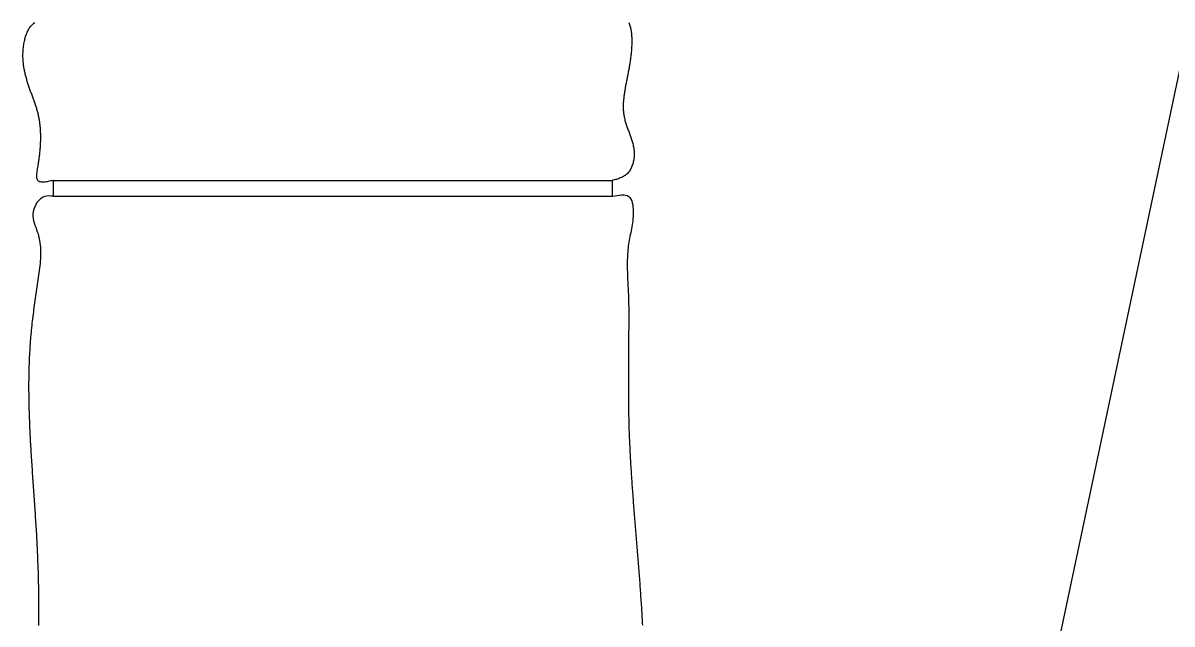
# Model space of a CAD drawing. Extents: x 443 to 1217, y -1921 to -677.
# Drawn here: x 471.15 to 494.58, y -1008.64 to -996.38 of the extents above; entities that cross this region are included whole.
import ezdxf

# ---------------------------------------------------------------- set-up
doc = ezdxf.new("R2010")
doc.units = 0
doc.header["$MEASUREMENT"] = 0
doc.layers.get('0').update_dxf_attribs({"linetype": 'CONTINUOUS'})
doc.layers.add('3', color=8, linetype='CONTINUOUS')

msp = doc.modelspace()

# ---------------------------------------------------------------- linework, layer by layer
at = {"color": 7, "linetype": 'Continuous'}
msp.add_line((491.802, -1011.194), (495.63, -993.118), dxfattribs=at)
at = {"layer": '3', "color": 3}
for p, q in [((471.227, -996.587), (471.236, -996.567)), ((471.236, -996.567), (471.246, -996.545)), ((471.246, -996.545), (471.256, -996.525)), ((471.256, -996.525), (471.267, -996.505)), ((471.267, -996.505), (471.278, -996.487)), ((471.278, -996.487), (471.29, -996.468)), ((471.29, -996.468), (471.302, -996.452)), ((471.302, -996.452), (471.315, -996.436)), ((471.315, -996.436), (471.329, -996.42)), ((471.329, -996.42), (471.343, -996.406)), ((471.343, -996.406), (471.358, -996.393)), ((471.358, -996.393), (471.374, -996.381)), ((471.374, -996.381), (471.39, -996.371)), ((483.501, -996.371), (483.509, -996.391)), ((483.509, -996.391), (483.516, -996.411)), ((483.516, -996.411), (483.522, -996.43)), ((483.522, -996.43), (483.528, -996.451)), ((483.528, -996.451), (483.533, -996.472)), ((483.533, -996.472), (483.538, -996.492)), ((483.538, -996.492), (483.542, -996.514)), ((483.542, -996.514), (483.546, -996.535)), ((483.546, -996.535), (483.55, -996.558)), ((483.55, -996.558), (483.553, -996.58)), ((471.165, -996.827), (471.169, -996.802)), ((471.169, -996.802), (471.173, -996.777)), ((471.173, -996.777), (471.178, -996.752)), ((471.178, -996.752), (471.184, -996.728)), ((471.184, -996.728), (471.19, -996.703)), ((471.19, -996.703), (471.196, -996.679)), ((471.196, -996.679), (471.203, -996.656)), ((471.203, -996.656), (471.21, -996.632)), ((471.21, -996.632), (471.219, -996.61)), ((471.219, -996.61), (471.227, -996.587)), ((483.553, -996.58), (483.555, -996.601)), ((483.555, -996.601), (483.557, -996.624)), ((483.557, -996.624), (483.559, -996.647)), ((483.559, -996.647), (483.56, -996.67)), ((483.56, -996.67), (483.561, -996.693)), ((483.561, -996.693), (483.562, -996.716)), ((483.562, -996.786), (483.561, -996.81)), ((483.562, -996.716), (483.562, -996.74)), ((483.562, -996.74), (483.562, -996.763)), ((483.562, -996.763), (483.562, -996.786)), ((471.15, -997.004), (471.151, -996.978)), ((471.15, -997.029), (471.15, -997.004)), ((471.15, -997.053), (471.15, -997.029)), ((471.151, -996.978), (471.152, -996.953)), ((471.152, -996.953), (471.154, -996.928)), ((471.154, -996.928), (471.156, -996.903)), ((471.156, -996.903), (471.158, -996.878)), ((471.158, -996.878), (471.161, -996.852)), ((471.161, -996.852), (471.165, -996.827)), ((483.544, -997.036), (483.542, -997.058)), ((483.547, -997.014), (483.544, -997.036)), ((483.549, -996.992), (483.547, -997.014)), ((483.551, -996.97), (483.549, -996.992)), ((483.553, -996.947), (483.551, -996.97)), ((483.555, -996.924), (483.553, -996.947)), ((483.557, -996.901), (483.555, -996.924)), ((483.558, -996.878), (483.557, -996.901)), ((483.559, -996.855), (483.558, -996.878)), ((483.56, -996.832), (483.559, -996.855)), ((483.561, -996.81), (483.56, -996.832)), ((471.15, -997.078), (471.15, -997.053)), ((471.151, -997.102), (471.15, -997.078)), ((471.152, -997.126), (471.151, -997.102)), ((471.154, -997.148), (471.152, -997.126)), ((471.155, -997.172), (471.154, -997.148)), ((471.158, -997.195), (471.155, -997.172)), ((471.16, -997.219), (471.158, -997.195)), ((471.163, -997.242), (471.16, -997.219)), ((471.166, -997.265), (471.163, -997.242)), ((471.17, -997.287), (471.166, -997.265)), ((483.51, -997.273), (483.506, -997.293)), ((483.514, -997.251), (483.51, -997.273)), ((483.517, -997.23), (483.514, -997.251)), ((483.521, -997.208), (483.517, -997.23)), ((483.524, -997.188), (483.521, -997.208)), ((483.527, -997.166), (483.524, -997.188)), ((483.53, -997.145), (483.527, -997.166)), ((483.533, -997.123), (483.53, -997.145)), ((483.536, -997.102), (483.533, -997.123)), ((483.539, -997.08), (483.536, -997.102)), ((483.542, -997.058), (483.539, -997.08)), ((471.174, -997.31), (471.17, -997.287)), ((471.178, -997.333), (471.174, -997.31)), ((471.182, -997.354), (471.178, -997.333)), ((471.187, -997.376), (471.182, -997.354)), ((471.191, -997.398), (471.187, -997.376)), ((471.196, -997.42), (471.191, -997.398)), ((471.202, -997.442), (471.196, -997.42)), ((471.207, -997.463), (471.202, -997.442)), ((471.213, -997.484), (471.207, -997.463)), ((471.219, -997.506), (471.213, -997.484)), ((471.225, -997.527), (471.219, -997.506)), ((483.467, -997.504), (483.462, -997.524)), ((483.471, -997.482), (483.467, -997.504)), ((483.475, -997.461), (483.471, -997.482)), ((483.479, -997.441), (483.475, -997.461)), ((483.483, -997.419), (483.479, -997.441)), ((483.487, -997.398), (483.483, -997.419)), ((483.491, -997.377), (483.487, -997.398)), ((483.495, -997.357), (483.491, -997.377)), ((483.499, -997.335), (483.495, -997.357)), ((483.503, -997.314), (483.499, -997.335)), ((483.506, -997.293), (483.503, -997.314)), ((471.231, -997.547), (471.225, -997.527)), ((471.237, -997.568), (471.231, -997.547)), ((471.243, -997.589), (471.237, -997.568)), ((471.25, -997.609), (471.243, -997.589)), ((471.257, -997.63), (471.25, -997.609)), ((471.264, -997.651), (471.257, -997.63)), ((471.27, -997.672), (471.264, -997.651)), ((471.277, -997.691), (471.27, -997.672)), ((471.285, -997.712), (471.277, -997.691)), ((471.292, -997.732), (471.285, -997.712)), ((471.299, -997.752), (471.292, -997.732)), ((483.421, -997.74), (483.418, -997.762)), ((483.425, -997.718), (483.421, -997.74)), ((483.429, -997.697), (483.425, -997.718)), ((483.433, -997.675), (483.429, -997.697)), ((483.437, -997.653), (483.433, -997.675)), ((483.441, -997.631), (483.437, -997.653)), ((483.445, -997.611), (483.441, -997.631)), ((483.45, -997.589), (483.445, -997.611)), ((483.454, -997.567), (483.45, -997.589)), ((483.458, -997.546), (483.454, -997.567)), ((483.462, -997.524), (483.458, -997.546)), ((471.306, -997.772), (471.299, -997.752)), ((471.313, -997.791), (471.306, -997.772)), ((471.32, -997.811), (471.313, -997.791)), ((471.328, -997.831), (471.32, -997.811)), ((471.335, -997.85), (471.328, -997.831)), ((471.342, -997.87), (471.335, -997.85)), ((471.349, -997.89), (471.342, -997.87)), ((471.356, -997.909), (471.349, -997.89)), ((471.364, -997.929), (471.356, -997.909)), ((471.371, -997.948), (471.364, -997.929)), ((471.378, -997.968), (471.371, -997.948)), ((471.384, -997.988), (471.378, -997.968)), ((483.393, -997.958), (483.391, -997.98)), ((483.394, -997.936), (483.393, -997.958)), ((483.397, -997.915), (483.394, -997.936)), ((483.399, -997.893), (483.397, -997.915)), ((483.402, -997.871), (483.399, -997.893)), ((483.405, -997.849), (483.402, -997.871)), ((483.408, -997.827), (483.405, -997.849)), ((483.411, -997.806), (483.408, -997.827)), ((483.414, -997.784), (483.411, -997.806)), ((483.418, -997.762), (483.414, -997.784)), ((471.391, -998.007), (471.384, -997.988)), ((471.398, -998.026), (471.391, -998.007)), ((471.404, -998.045), (471.398, -998.026)), ((471.411, -998.065), (471.404, -998.045)), ((471.417, -998.085), (471.411, -998.065)), ((471.423, -998.103), (471.417, -998.085)), ((471.429, -998.123), (471.423, -998.103)), ((471.435, -998.142), (471.429, -998.123)), ((471.44, -998.162), (471.435, -998.142)), ((471.446, -998.181), (471.44, -998.162)), ((471.451, -998.2), (471.446, -998.181)), ((471.456, -998.22), (471.451, -998.2)), ((483.388, -998.045), (483.387, -998.067)), ((483.387, -998.067), (483.387, -998.089)), ((483.387, -998.089), (483.387, -998.11)), ((483.387, -998.11), (483.388, -998.132)), ((483.389, -998.002), (483.388, -998.024)), ((483.388, -998.024), (483.388, -998.045)), ((483.388, -998.132), (483.389, -998.153)), ((483.391, -997.98), (483.389, -998.002)), ((483.389, -998.153), (483.39, -998.175)), ((483.39, -998.175), (483.392, -998.196)), ((483.392, -998.196), (483.394, -998.218)), ((471.46, -998.239), (471.456, -998.22)), ((471.465, -998.259), (471.46, -998.239)), ((471.469, -998.279), (471.465, -998.259)), ((471.473, -998.298), (471.469, -998.279)), ((471.477, -998.318), (471.473, -998.298)), ((471.481, -998.337), (471.477, -998.318)), ((471.484, -998.357), (471.481, -998.337)), ((471.487, -998.377), (471.484, -998.357)), ((471.49, -998.396), (471.487, -998.377)), ((471.493, -998.416), (471.49, -998.396)), ((471.496, -998.436), (471.493, -998.416)), ((471.498, -998.456), (471.496, -998.436)), ((483.394, -998.218), (483.397, -998.238)), ((483.397, -998.238), (483.4, -998.26)), ((483.4, -998.26), (483.404, -998.281)), ((483.404, -998.281), (483.408, -998.302)), ((483.408, -998.302), (483.412, -998.322)), ((483.412, -998.322), (483.417, -998.344)), ((483.417, -998.344), (483.423, -998.365)), ((483.423, -998.365), (483.429, -998.385)), ((483.429, -998.385), (483.435, -998.406)), ((483.435, -998.406), (483.441, -998.426)), ((483.441, -998.426), (483.448, -998.446)), ((471.5, -998.476), (471.498, -998.456)), ((471.502, -998.496), (471.5, -998.476)), ((471.504, -998.516), (471.502, -998.496)), ((471.506, -998.537), (471.504, -998.516)), ((471.507, -998.557), (471.506, -998.537)), ((471.509, -998.577), (471.507, -998.557)), ((471.51, -998.598), (471.509, -998.577)), ((471.51, -998.619), (471.51, -998.598)), ((471.511, -998.639), (471.51, -998.619)), ((471.512, -998.66), (471.511, -998.639)), ((471.512, -998.681), (471.512, -998.66)), ((483.448, -998.446), (483.455, -998.467)), ((483.455, -998.467), (483.462, -998.488)), ((483.462, -998.488), (483.469, -998.509)), ((483.469, -998.509), (483.477, -998.528)), ((483.477, -998.528), (483.484, -998.549)), ((483.484, -998.549), (483.492, -998.57)), ((483.492, -998.57), (483.499, -998.59)), ((483.499, -998.59), (483.507, -998.61)), ((483.507, -998.61), (483.515, -998.631)), ((483.515, -998.631), (483.522, -998.651)), ((483.522, -998.651), (483.53, -998.672)), ((483.53, -998.672), (483.537, -998.693)), ((471.504, -998.919), (471.505, -998.897)), ((471.505, -998.897), (471.507, -998.875)), ((471.507, -998.875), (471.508, -998.853)), ((471.508, -998.853), (471.509, -998.83)), ((471.509, -998.83), (471.51, -998.809)), ((471.51, -998.809), (471.511, -998.788)), ((471.511, -998.766), (471.512, -998.744)), ((471.511, -998.788), (471.511, -998.766)), ((471.512, -998.701), (471.512, -998.681)), ((471.512, -998.723), (471.512, -998.701)), ((471.512, -998.744), (471.512, -998.723)), ((483.537, -998.693), (483.544, -998.712)), ((483.544, -998.712), (483.552, -998.733)), ((483.552, -998.733), (483.558, -998.754)), ((483.558, -998.754), (483.565, -998.776)), ((483.565, -998.776), (483.571, -998.796)), ((483.571, -998.796), (483.577, -998.817)), ((483.577, -998.817), (483.583, -998.838)), ((483.583, -998.838), (483.588, -998.86)), ((483.588, -998.86), (483.593, -998.88)), ((483.593, -998.88), (483.597, -998.902)), ((483.597, -998.902), (483.601, -998.923)), ((471.479, -999.152), (471.482, -999.128)), ((471.482, -999.128), (471.485, -999.104)), ((471.485, -999.104), (471.488, -999.08)), ((471.488, -999.08), (471.491, -999.057)), ((471.491, -999.057), (471.493, -999.033)), ((471.493, -999.033), (471.496, -999.01)), ((471.496, -999.01), (471.498, -998.987)), ((471.498, -998.987), (471.5, -998.964)), ((471.5, -998.964), (471.502, -998.941)), ((471.502, -998.941), (471.504, -998.919)), ((483.601, -998.923), (483.604, -998.945)), ((483.605, -999.145), (483.602, -999.168)), ((483.604, -998.945), (483.607, -998.966)), ((483.608, -999.123), (483.605, -999.145)), ((483.607, -998.966), (483.609, -998.988)), ((483.61, -999.1), (483.608, -999.123)), ((483.609, -998.988), (483.611, -999.011)), ((483.611, -999.077), (483.61, -999.1)), ((483.611, -999.011), (483.611, -999.033)), ((483.611, -999.033), (483.612, -999.055)), ((483.612, -999.055), (483.611, -999.077)), ((471.441, -999.402), (471.445, -999.376)), ((471.445, -999.376), (471.449, -999.351)), ((471.449, -999.351), (471.453, -999.325)), ((471.453, -999.325), (471.457, -999.3)), ((471.457, -999.3), (471.461, -999.275)), ((471.461, -999.275), (471.465, -999.25)), ((471.465, -999.25), (471.469, -999.225)), ((471.469, -999.225), (471.472, -999.2)), ((471.472, -999.2), (471.476, -999.176)), ((471.476, -999.176), (471.479, -999.152)), ((483.526, -999.378), (483.514, -999.397)), ((483.537, -999.36), (483.526, -999.378)), ((483.547, -999.34), (483.537, -999.36)), ((483.557, -999.321), (483.547, -999.34)), ((483.565, -999.3), (483.557, -999.321)), ((483.573, -999.278), (483.565, -999.3)), ((483.581, -999.257), (483.573, -999.278)), ((483.587, -999.235), (483.581, -999.257)), ((483.593, -999.213), (483.587, -999.235)), ((483.598, -999.191), (483.593, -999.213)), ((483.602, -999.168), (483.598, -999.191)), ((471.431, -999.498), (471.432, -999.475)), ((471.431, -999.52), (471.431, -999.498)), ((471.433, -999.54), (471.431, -999.52)), ((471.432, -999.475), (471.434, -999.451)), ((471.437, -999.557), (471.433, -999.54)), ((471.434, -999.451), (471.437, -999.427)), ((471.437, -999.427), (471.441, -999.402)), ((471.443, -999.573), (471.437, -999.557)), ((471.451, -999.588), (471.443, -999.573)), ((471.461, -999.598), (471.451, -999.588)), ((471.474, -999.607), (471.461, -999.598)), ((471.489, -999.615), (471.474, -999.607)), ((471.506, -999.619), (471.489, -999.615)), ((471.64, -999.616), (471.614, -999.619)), ((471.666, -999.61), (471.64, -999.616)), ((471.692, -999.606), (471.666, -999.61)), ((471.72, -999.599), (471.692, -999.606)), ((471.748, -999.594), (471.72, -999.599)), ((471.775, -999.588), (471.748, -999.594)), ((483.162, -999.592), (483.14, -999.598)), ((483.184, -999.586), (483.162, -999.592)), ((483.206, -999.58), (483.184, -999.586)), ((483.228, -999.573), (483.206, -999.58)), ((483.249, -999.567), (483.228, -999.573)), ((483.271, -999.56), (483.249, -999.567)), ((483.292, -999.554), (483.271, -999.56)), ((483.312, -999.545), (483.292, -999.554)), ((483.332, -999.537), (483.312, -999.545)), ((483.352, -999.529), (483.332, -999.537)), ((483.371, -999.519), (483.352, -999.529)), ((483.39, -999.509), (483.371, -999.519)), ((483.408, -999.498), (483.39, -999.509)), ((483.426, -999.486), (483.408, -999.498)), ((483.442, -999.474), (483.426, -999.486)), ((483.458, -999.46), (483.442, -999.474)), ((483.473, -999.446), (483.458, -999.46)), ((483.488, -999.429), (483.473, -999.446)), ((483.501, -999.413), (483.488, -999.429)), ((483.514, -999.397), (483.501, -999.413)), ((471.524, -999.622), (471.506, -999.619)), ((471.545, -999.623), (471.524, -999.622)), ((471.566, -999.623), (471.545, -999.623)), ((471.59, -999.621), (471.566, -999.623)), ((471.614, -999.619), (471.59, -999.621)), ((471.413, -1000.078), (471.39, -1000.124)), ((471.44, -1000.034), (471.413, -1000.078)), ((471.472, -999.996), (471.44, -1000.034)), ((471.508, -999.962), (471.472, -999.996)), ((471.547, -999.936), (471.508, -999.962)), ((471.589, -999.917), (471.547, -999.936)), ((471.634, -999.907), (471.589, -999.917)), ((471.68, -999.905), (471.634, -999.907)), ((471.727, -999.907), (471.68, -999.905)), ((471.775, -999.912), (471.727, -999.907)), ((483.171, -999.912), (483.218, -999.902)), ((483.218, -999.902), (483.266, -999.894)), ((483.266, -999.894), (483.311, -999.887)), ((483.311, -999.887), (483.355, -999.884)), ((483.355, -999.884), (483.397, -999.883)), ((483.397, -999.883), (483.435, -999.888)), ((483.435, -999.888), (483.469, -999.898)), ((483.469, -999.898), (483.499, -999.914)), ((483.499, -999.914), (483.523, -999.938)), ((483.523, -999.938), (483.544, -999.968)), ((483.544, -999.968), (483.56, -1000.003)), ((483.56, -1000.003), (483.572, -1000.043)), ((483.572, -1000.043), (483.58, -1000.086)), ((471.353, -1000.27), (471.352, -1000.318)), ((471.352, -1000.318), (471.357, -1000.365)), ((471.359, -1000.222), (471.353, -1000.27)), ((471.372, -1000.172), (471.359, -1000.222)), ((471.39, -1000.124), (471.372, -1000.172)), ((483.58, -1000.086), (483.586, -1000.131)), ((483.586, -1000.131), (483.59, -1000.179)), ((483.59, -1000.274), (483.588, -1000.321)), ((483.59, -1000.179), (483.591, -1000.227)), ((483.591, -1000.227), (483.59, -1000.274)), ((471.357, -1000.365), (471.366, -1000.41)), ((471.366, -1000.41), (471.378, -1000.456)), ((471.378, -1000.456), (471.393, -1000.501)), ((471.393, -1000.501), (471.409, -1000.545)), ((471.409, -1000.545), (471.426, -1000.59)), ((483.562, -1000.537), (483.555, -1000.577)), ((483.569, -1000.495), (483.562, -1000.537)), ((483.575, -1000.453), (483.569, -1000.495)), ((483.58, -1000.41), (483.575, -1000.453)), ((483.584, -1000.367), (483.58, -1000.41)), ((483.588, -1000.321), (483.584, -1000.367)), ((471.426, -1000.59), (471.442, -1000.635)), ((471.442, -1000.635), (471.456, -1000.68)), ((471.456, -1000.68), (471.469, -1000.724)), ((471.469, -1000.724), (471.479, -1000.77)), ((471.479, -1000.77), (471.488, -1000.816)), ((483.517, -1000.771), (483.509, -1000.81)), ((483.524, -1000.733), (483.517, -1000.771)), ((483.532, -1000.695), (483.524, -1000.733)), ((483.54, -1000.656), (483.532, -1000.695)), ((483.547, -1000.616), (483.54, -1000.656)), ((483.555, -1000.577), (483.547, -1000.616)), ((471.488, -1000.816), (471.495, -1000.862)), ((471.495, -1000.862), (471.501, -1000.907)), ((471.501, -1000.907), (471.505, -1000.954)), ((471.505, -1000.954), (471.507, -1001.001)), ((471.507, -1001.001), (471.508, -1001.048)), ((483.482, -1001.004), (483.479, -1001.044)), ((483.486, -1000.965), (483.482, -1001.004)), ((483.491, -1000.926), (483.486, -1000.965)), ((483.496, -1000.887), (483.491, -1000.926)), ((483.503, -1000.848), (483.496, -1000.887)), ((483.509, -1000.81), (483.503, -1000.848)), ((471.502, -1001.236), (471.498, -1001.284)), ((471.505, -1001.19), (471.502, -1001.236)), ((471.507, -1001.142), (471.505, -1001.19)), ((471.508, -1001.095), (471.507, -1001.142)), ((471.508, -1001.048), (471.508, -1001.095)), ((483.47, -1001.246), (483.469, -1001.287)), ((483.472, -1001.164), (483.47, -1001.205)), ((483.47, -1001.205), (483.47, -1001.246)), ((483.473, -1001.124), (483.472, -1001.164)), ((483.476, -1001.084), (483.473, -1001.124)), ((483.479, -1001.044), (483.476, -1001.084)), ((471.475, -1001.474), (471.469, -1001.522)), ((471.482, -1001.427), (471.475, -1001.474)), ((471.488, -1001.379), (471.482, -1001.427)), ((471.493, -1001.331), (471.488, -1001.379)), ((471.498, -1001.284), (471.493, -1001.331)), ((483.469, -1001.287), (483.469, -1001.328)), ((483.469, -1001.328), (483.47, -1001.369)), ((483.47, -1001.369), (483.47, -1001.411)), ((483.47, -1001.411), (483.472, -1001.452)), ((483.472, -1001.452), (483.473, -1001.495)), ((471.441, -1001.712), (471.434, -1001.758)), ((471.448, -1001.665), (471.441, -1001.712)), ((471.455, -1001.617), (471.448, -1001.665)), ((471.462, -1001.57), (471.455, -1001.617)), ((471.469, -1001.522), (471.462, -1001.57)), ((483.473, -1001.495), (483.474, -1001.536)), ((483.474, -1001.536), (483.476, -1001.579)), ((483.476, -1001.579), (483.478, -1001.62)), ((483.478, -1001.62), (483.48, -1001.663)), ((483.48, -1001.663), (483.482, -1001.704)), ((483.482, -1001.704), (483.484, -1001.746)), ((471.406, -1001.946), (471.4, -1001.993)), ((471.413, -1001.899), (471.406, -1001.946)), ((471.42, -1001.852), (471.413, -1001.899)), ((471.427, -1001.805), (471.42, -1001.852)), ((471.434, -1001.758), (471.427, -1001.805)), ((483.484, -1001.746), (483.486, -1001.788)), ((483.486, -1001.788), (483.488, -1001.83)), ((483.488, -1001.83), (483.49, -1001.872)), ((483.49, -1001.872), (483.492, -1001.914)), ((483.492, -1001.914), (483.493, -1001.956)), ((483.493, -1001.956), (483.495, -1001.998)), ((471.374, -1002.178), (471.367, -1002.225)), ((471.38, -1002.132), (471.374, -1002.178)), ((471.386, -1002.085), (471.38, -1002.132)), ((471.393, -1002.039), (471.386, -1002.085)), ((471.4, -1001.993), (471.393, -1002.039)), ((483.495, -1001.998), (483.496, -1002.04)), ((483.496, -1002.04), (483.497, -1002.081)), ((483.497, -1002.081), (483.498, -1002.122)), ((483.498, -1002.122), (483.499, -1002.164)), ((483.499, -1002.164), (483.5, -1002.205)), ((471.344, -1002.409), (471.338, -1002.456)), ((471.35, -1002.363), (471.344, -1002.409)), ((471.355, -1002.318), (471.35, -1002.363)), ((471.361, -1002.271), (471.355, -1002.318)), ((471.367, -1002.225), (471.361, -1002.271)), ((483.5, -1002.205), (483.5, -1002.247)), ((483.5, -1002.247), (483.5, -1002.288)), ((483.5, -1002.288), (483.5, -1002.33)), ((483.5, -1002.33), (483.5, -1002.371)), ((483.5, -1002.371), (483.5, -1002.412)), ((483.5, -1002.412), (483.5, -1002.453)), ((471.318, -1002.64), (471.314, -1002.686)), ((471.323, -1002.594), (471.318, -1002.64)), ((471.328, -1002.547), (471.323, -1002.594)), ((471.333, -1002.502), (471.328, -1002.547)), ((471.338, -1002.456), (471.333, -1002.502)), ((483.499, -1002.617), (483.498, -1002.659)), ((483.498, -1002.659), (483.498, -1002.699)), ((483.5, -1002.494), (483.499, -1002.535)), ((483.499, -1002.535), (483.499, -1002.576)), ((483.499, -1002.576), (483.499, -1002.617)), ((483.5, -1002.453), (483.5, -1002.494)), ((471.298, -1002.87), (471.295, -1002.917)), ((471.302, -1002.824), (471.298, -1002.87)), ((471.306, -1002.779), (471.302, -1002.824)), ((471.31, -1002.733), (471.306, -1002.779)), ((471.314, -1002.686), (471.31, -1002.733)), ((483.497, -1002.781), (483.496, -1002.822)), ((483.496, -1002.822), (483.496, -1002.864)), ((483.496, -1002.864), (483.496, -1002.904)), ((483.498, -1002.699), (483.497, -1002.74)), ((483.497, -1002.74), (483.497, -1002.781)), ((471.283, -1003.101), (471.281, -1003.148)), ((471.286, -1003.055), (471.283, -1003.101)), ((471.289, -1003.01), (471.286, -1003.055)), ((471.292, -1002.963), (471.289, -1003.01)), ((471.295, -1002.917), (471.292, -1002.963)), ((483.496, -1002.904), (483.495, -1002.945)), ((483.495, -1002.945), (483.495, -1002.987)), ((483.495, -1002.987), (483.495, -1003.027)), ((483.495, -1003.027), (483.495, -1003.068)), ((483.495, -1003.068), (483.495, -1003.11)), ((483.495, -1003.11), (483.495, -1003.151)), ((471.273, -1003.332), (471.271, -1003.379)), ((471.275, -1003.286), (471.273, -1003.332)), ((471.276, -1003.241), (471.275, -1003.286)), ((471.278, -1003.194), (471.276, -1003.241)), ((471.281, -1003.148), (471.278, -1003.194)), ((483.495, -1003.151), (483.495, -1003.192)), ((483.495, -1003.192), (483.495, -1003.233)), ((483.495, -1003.233), (483.495, -1003.274)), ((483.495, -1003.274), (483.495, -1003.316)), ((483.495, -1003.316), (483.495, -1003.357)), ((483.495, -1003.357), (483.495, -1003.399)), ((471.267, -1003.564), (471.266, -1003.61)), ((471.268, -1003.517), (471.267, -1003.564)), ((471.269, -1003.472), (471.268, -1003.517)), ((471.27, -1003.425), (471.269, -1003.472)), ((471.271, -1003.379), (471.27, -1003.425)), ((483.495, -1003.399), (483.495, -1003.439)), ((483.495, -1003.439), (483.495, -1003.48)), ((483.495, -1003.48), (483.495, -1003.522)), ((483.495, -1003.522), (483.495, -1003.563)), ((483.495, -1003.563), (483.495, -1003.604)), ((471.266, -1003.657), (471.265, -1003.703)), ((471.265, -1003.703), (471.265, -1003.75)), ((471.265, -1003.75), (471.265, -1003.795)), ((471.265, -1003.795), (471.265, -1003.842)), ((471.266, -1003.61), (471.266, -1003.657)), ((483.495, -1003.728), (483.494, -1003.769)), ((483.494, -1003.769), (483.494, -1003.809)), ((483.494, -1003.809), (483.494, -1003.851)), ((483.495, -1003.604), (483.495, -1003.645)), ((483.495, -1003.645), (483.495, -1003.686)), ((483.495, -1003.686), (483.495, -1003.728)), ((471.265, -1003.842), (471.265, -1003.889)), ((471.265, -1003.889), (471.266, -1003.935)), ((471.266, -1003.935), (471.266, -1003.982)), ((471.266, -1003.982), (471.267, -1004.027)), ((471.267, -1004.027), (471.268, -1004.074)), ((483.494, -1003.851), (483.494, -1003.892)), ((483.494, -1003.892), (483.494, -1003.934)), ((483.494, -1003.934), (483.494, -1003.974)), ((483.494, -1003.974), (483.494, -1004.015)), ((483.494, -1004.015), (483.494, -1004.057)), ((483.494, -1004.057), (483.494, -1004.098)), ((471.268, -1004.074), (471.268, -1004.121)), ((471.268, -1004.121), (471.269, -1004.167)), ((471.269, -1004.167), (471.27, -1004.214)), ((471.27, -1004.214), (471.272, -1004.261)), ((471.272, -1004.261), (471.273, -1004.306)), ((483.494, -1004.098), (483.495, -1004.14)), ((483.495, -1004.14), (483.495, -1004.18)), ((483.495, -1004.18), (483.495, -1004.221)), ((483.495, -1004.221), (483.496, -1004.263)), ((483.496, -1004.263), (483.496, -1004.304)), ((471.273, -1004.306), (471.275, -1004.353)), ((471.275, -1004.353), (471.276, -1004.4)), ((471.276, -1004.4), (471.278, -1004.446)), ((471.278, -1004.446), (471.28, -1004.493)), ((471.28, -1004.493), (471.281, -1004.54)), ((483.496, -1004.304), (483.497, -1004.346)), ((483.497, -1004.346), (483.498, -1004.387)), ((483.498, -1004.387), (483.499, -1004.427)), ((483.499, -1004.427), (483.499, -1004.469)), ((483.499, -1004.469), (483.501, -1004.51)), ((483.501, -1004.51), (483.502, -1004.552)), ((471.281, -1004.54), (471.283, -1004.587)), ((471.283, -1004.587), (471.285, -1004.633)), ((471.285, -1004.633), (471.287, -1004.679)), ((471.287, -1004.679), (471.29, -1004.726)), ((471.29, -1004.726), (471.292, -1004.773)), ((483.502, -1004.552), (483.503, -1004.593)), ((483.503, -1004.593), (483.504, -1004.634)), ((483.504, -1004.634), (483.505, -1004.676)), ((483.505, -1004.676), (483.507, -1004.717)), ((483.507, -1004.717), (483.508, -1004.759)), ((483.508, -1004.759), (483.51, -1004.8)), ((471.292, -1004.773), (471.294, -1004.82)), ((471.294, -1004.82), (471.297, -1004.867)), ((471.297, -1004.867), (471.299, -1004.913)), ((471.299, -1004.913), (471.302, -1004.959)), ((471.302, -1004.959), (471.305, -1005.006)), ((483.51, -1004.8), (483.511, -1004.842)), ((483.511, -1004.842), (483.513, -1004.883)), ((483.513, -1004.883), (483.515, -1004.924)), ((483.515, -1004.924), (483.517, -1004.966)), ((483.517, -1004.966), (483.519, -1005.007)), ((471.305, -1005.006), (471.307, -1005.053)), ((471.307, -1005.053), (471.31, -1005.1)), ((471.31, -1005.1), (471.313, -1005.147)), ((471.313, -1005.147), (471.316, -1005.194)), ((471.316, -1005.194), (471.319, -1005.24)), ((483.519, -1005.007), (483.521, -1005.049)), ((483.521, -1005.049), (483.523, -1005.09)), ((483.523, -1005.09), (483.525, -1005.131)), ((483.525, -1005.131), (483.527, -1005.173)), ((483.527, -1005.173), (483.529, -1005.214)), ((483.529, -1005.214), (483.531, -1005.256)), ((471.319, -1005.24), (471.322, -1005.287)), ((471.322, -1005.287), (471.325, -1005.334)), ((471.325, -1005.334), (471.328, -1005.381)), ((471.328, -1005.381), (471.331, -1005.428)), ((471.331, -1005.428), (471.334, -1005.475)), ((483.531, -1005.256), (483.534, -1005.297)), ((483.534, -1005.297), (483.536, -1005.339)), ((483.536, -1005.339), (483.539, -1005.38)), ((483.539, -1005.38), (483.541, -1005.421)), ((483.541, -1005.421), (483.544, -1005.463)), ((483.544, -1005.463), (483.546, -1005.504)), ((471.334, -1005.475), (471.337, -1005.522)), ((471.337, -1005.522), (471.34, -1005.57)), ((471.34, -1005.57), (471.343, -1005.616)), ((471.343, -1005.616), (471.347, -1005.663)), ((471.347, -1005.663), (471.35, -1005.71)), ((483.546, -1005.504), (483.549, -1005.546)), ((483.549, -1005.546), (483.552, -1005.587)), ((483.552, -1005.587), (483.554, -1005.628)), ((483.554, -1005.628), (483.557, -1005.671)), ((483.557, -1005.671), (483.56, -1005.712)), ((471.35, -1005.71), (471.353, -1005.757)), ((471.353, -1005.757), (471.356, -1005.804)), ((471.356, -1005.804), (471.36, -1005.852)), ((471.36, -1005.852), (471.363, -1005.899)), ((471.363, -1005.899), (471.366, -1005.946)), ((483.56, -1005.712), (483.563, -1005.754)), ((483.563, -1005.754), (483.566, -1005.795)), ((483.566, -1005.795), (483.569, -1005.837)), ((483.569, -1005.837), (483.572, -1005.878)), ((483.572, -1005.878), (483.575, -1005.919)), ((483.575, -1005.919), (483.578, -1005.961)), ((471.366, -1005.946), (471.37, -1005.992)), ((471.37, -1005.992), (471.373, -1006.04)), ((471.373, -1006.04), (471.376, -1006.087)), ((471.376, -1006.087), (471.379, -1006.134)), ((471.379, -1006.134), (471.383, -1006.182)), ((483.578, -1005.961), (483.581, -1006.002)), ((483.581, -1006.002), (483.584, -1006.045)), ((483.584, -1006.045), (483.587, -1006.086)), ((483.587, -1006.086), (483.59, -1006.128)), ((483.59, -1006.128), (483.593, -1006.169)), ((483.593, -1006.169), (483.597, -1006.21)), ((471.383, -1006.182), (471.386, -1006.229)), ((471.386, -1006.229), (471.389, -1006.276)), ((471.389, -1006.276), (471.392, -1006.324)), ((471.392, -1006.324), (471.395, -1006.371)), ((471.395, -1006.371), (471.398, -1006.419)), ((483.597, -1006.21), (483.6, -1006.252)), ((483.6, -1006.252), (483.603, -1006.293)), ((483.603, -1006.293), (483.606, -1006.336)), ((483.606, -1006.336), (483.61, -1006.377)), ((483.61, -1006.377), (483.613, -1006.419)), ((471.398, -1006.419), (471.401, -1006.465)), ((471.401, -1006.465), (471.405, -1006.513)), ((471.405, -1006.513), (471.407, -1006.56)), ((471.407, -1006.56), (471.41, -1006.608)), ((471.41, -1006.608), (471.413, -1006.655)), ((483.613, -1006.419), (483.616, -1006.46)), ((483.616, -1006.46), (483.62, -1006.501)), ((483.62, -1006.501), (483.623, -1006.543)), ((483.623, -1006.543), (483.626, -1006.584)), ((483.626, -1006.584), (483.63, -1006.627)), ((483.63, -1006.627), (483.633, -1006.668)), ((471.413, -1006.655), (471.416, -1006.703)), ((471.416, -1006.703), (471.419, -1006.75)), ((471.419, -1006.75), (471.422, -1006.798)), ((471.422, -1006.798), (471.424, -1006.846)), ((471.424, -1006.846), (471.427, -1006.893)), ((483.633, -1006.668), (483.637, -1006.71)), ((483.637, -1006.71), (483.64, -1006.751)), ((483.64, -1006.751), (483.643, -1006.792)), ((483.643, -1006.792), (483.647, -1006.834)), ((483.647, -1006.834), (483.65, -1006.875)), ((483.65, -1006.875), (483.654, -1006.917)), ((471.427, -1006.893), (471.43, -1006.941)), ((471.43, -1006.941), (471.432, -1006.989)), ((471.432, -1006.989), (471.435, -1007.035)), ((471.435, -1007.035), (471.437, -1007.083)), ((471.437, -1007.083), (471.439, -1007.131)), ((483.654, -1006.917), (483.657, -1006.959)), ((483.657, -1006.959), (483.66, -1007.001)), ((483.66, -1007.001), (483.664, -1007.042)), ((483.664, -1007.042), (483.667, -1007.083)), ((483.667, -1007.083), (483.671, -1007.125)), ((471.439, -1007.131), (471.441, -1007.178)), ((471.441, -1007.178), (471.444, -1007.226)), ((471.444, -1007.226), (471.446, -1007.274)), ((471.446, -1007.274), (471.448, -1007.322)), ((471.448, -1007.322), (471.449, -1007.37)), ((483.671, -1007.125), (483.674, -1007.166)), ((483.674, -1007.166), (483.677, -1007.208)), ((483.677, -1007.208), (483.681, -1007.249)), ((483.681, -1007.249), (483.684, -1007.291)), ((483.684, -1007.291), (483.687, -1007.333)), ((483.687, -1007.333), (483.691, -1007.374)), ((471.449, -1007.37), (471.451, -1007.418)), ((471.451, -1007.418), (471.453, -1007.466)), ((471.453, -1007.466), (471.454, -1007.513)), ((471.454, -1007.513), (471.456, -1007.561)), ((471.456, -1007.561), (471.457, -1007.609)), ((483.691, -1007.374), (483.694, -1007.416)), ((483.694, -1007.416), (483.697, -1007.457)), ((483.697, -1007.457), (483.701, -1007.499)), ((483.701, -1007.499), (483.704, -1007.54)), ((483.704, -1007.54), (483.707, -1007.581)), ((483.707, -1007.581), (483.71, -1007.623)), ((471.457, -1007.609), (471.458, -1007.657)), ((471.458, -1007.657), (471.46, -1007.705)), ((471.46, -1007.705), (471.461, -1007.752)), ((471.461, -1007.752), (471.462, -1007.8)), ((471.462, -1007.8), (471.463, -1007.848)), ((483.71, -1007.623), (483.713, -1007.664)), ((483.713, -1007.664), (483.717, -1007.706)), ((483.717, -1007.706), (483.72, -1007.748)), ((483.72, -1007.748), (483.723, -1007.79)), ((483.723, -1007.79), (483.726, -1007.831)), ((471.463, -1007.848), (471.463, -1007.896)), ((471.463, -1007.896), (471.464, -1007.944)), ((471.464, -1007.944), (471.465, -1007.992)), ((471.465, -1007.992), (471.465, -1008.04)), ((471.465, -1008.04), (471.466, -1008.088)), ((483.726, -1007.831), (483.729, -1007.872)), ((483.729, -1007.872), (483.732, -1007.914)), ((483.732, -1007.914), (483.735, -1007.955)), ((483.735, -1007.955), (483.738, -1007.997)), ((483.738, -1007.997), (483.74, -1008.038)), ((483.74, -1008.038), (483.743, -1008.079)), ((471.466, -1008.088), (471.466, -1008.136)), ((471.466, -1008.136), (471.467, -1008.184)), ((471.467, -1008.184), (471.467, -1008.232)), ((471.467, -1008.232), (471.468, -1008.28)), ((471.468, -1008.28), (471.468, -1008.328)), ((483.743, -1008.079), (483.746, -1008.121)), ((483.746, -1008.121), (483.749, -1008.162)), ((483.749, -1008.162), (483.751, -1008.204)), ((483.751, -1008.204), (483.754, -1008.245)), ((483.754, -1008.245), (483.757, -1008.286)), ((471.468, -1008.328), (471.468, -1008.376)), ((471.468, -1008.376), (471.468, -1008.424)), ((471.468, -1008.424), (471.468, -1008.472)), ((471.468, -1008.472), (471.468, -1008.52)), ((483.757, -1008.286), (483.759, -1008.328)), ((483.759, -1008.328), (483.762, -1008.369)), ((483.762, -1008.369), (483.764, -1008.41)), ((483.764, -1008.41), (483.767, -1008.451)), ((483.767, -1008.451), (483.769, -1008.492)), ((483.769, -1008.492), (483.771, -1008.534)), ((471.468, -1008.52), (471.468, -1008.568)), ((471.468, -1008.568), (471.468, -1008.615)), ((471.468, -1008.615), (471.468, -1008.662)), ((483.771, -1008.534), (483.774, -1008.575)), ((483.774, -1008.575), (483.776, -1008.617)), ((483.776, -1008.617), (483.778, -1008.658))]:
    msp.add_line(p, q, dxfattribs=at)
at = {"layer": '3', "color": 7, "linetype": 'Continuous'}
msp.add_line((471.775, -999.912), (471.775, -999.588), dxfattribs=at)
at = {"layer": '3', "color": 3, "linetype": 'Continuous'}
for p, q in [((471.775, -999.588), (483.171, -999.588)), ((471.775, -999.912), (483.171, -999.912))]:
    msp.add_line(p, q, dxfattribs=at)
at = {"layer": '3', "linetype": 'Continuous'}
msp.add_line((483.171, -999.912), (483.171, -999.588), dxfattribs=at)

doc.saveas('drawing.dxf')
